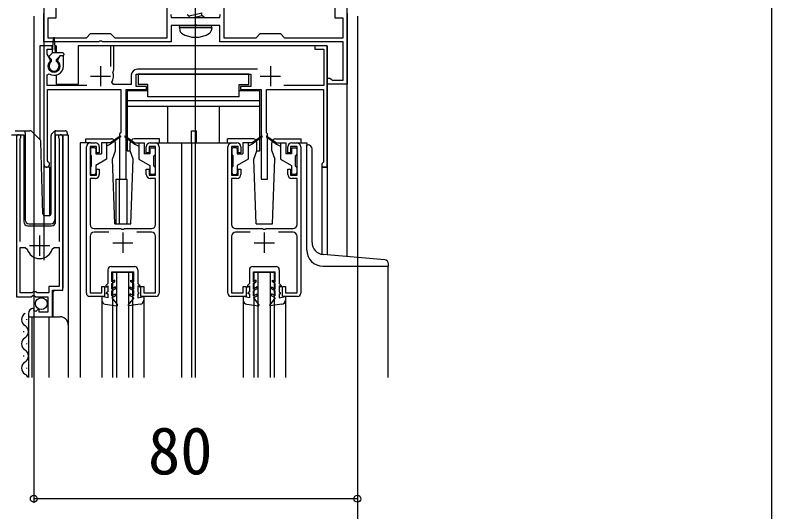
# Model space of a CAD drawing. Units: millimetres, scale not verified. Extents: x -700 to 700, y -1043 to 1037.
# Drawn here: x 512.9 to 700, y -331.4 to -208.6 of the extents above; entities that cross this region are included whole.
import ezdxf
from ezdxf.enums import TextEntityAlignment as Align

# ---------------------------------------------------------------- set-up
doc = ezdxf.new("R2010")
doc.units = ezdxf.units.MM
doc.header["$LTSCALE"] = 6
for name, color, linetype in [('0-3_YKK_11', 7, 'Continuous'), ('0-4_YKK_12', 2, 'Continuous'), ('0-5_YKK_13', 4, 'Continuous'), ('0-6_YKK_D', 6, 'Continuous'), ('0-7_YKK_ZWAK', 7, 'Continuous')]:
    doc.layers.add(name, color=color, linetype=linetype)
doc.styles.add('ＭＳ ゴシック', font='')
doc.styles.get('ＭＳ ゴシック').set_extended_font_data('MS Gothic')

msp = doc.modelspace()

# ---------------------------------------------------------------- linework, layer by layer
at = {"layer": '0-3_YKK_11'}
for p, q in [((534, -221.201), (534, -226.201)), ((572.828, -222.001), (543.1, -222.001)), ((576, -221.201), (576, -226.201)), ((531.5, -223.701), (536.5, -223.701)), ((573.5, -223.701), (578.5, -223.701)), ((530.5, -277.401), (530.5, -241.201)), ((531.5, -240.201), (532.7, -240.201)), ((546.3, -240.201), (547.5, -240.201)), ((548.5, -241.201), (548.5, -277.401)), ((565.5, -277.401), (565.5, -241.201)), ((566.5, -240.201), (567.7, -240.201)), ((581.3, -240.201), (582.5, -240.201)), ((583.5, -241.201), (583.5, -277.401)), ((518.951, -268.101), (518.951, -263.101)), ((536.01, -262.301), (532.4, -262.301)), ((539.5, -262.401), (539.5, -267.401)), ((546.6, -262.301), (542.99, -262.301)), ((571.01, -262.301), (567.4, -262.301)), ((574.5, -262.401), (574.5, -267.401)), ((581.6, -262.301), (577.99, -262.301)), ((516.451, -265.601), (521.451, -265.601)), ((537, -264.901), (542, -264.901)), ((572, -264.901), (577, -264.901))]:
    msp.add_line(p, q, dxfattribs=at)
for points in [[(522.95, -205.253), (522.95, -209.401), (521, -209.401), (521, -214.201), (530.5, -214.201), (531.5, -213.201), (536.5, -213.201), (537.5, -214.201), (550.5, -214.201), (550.5, -202.201)], [(564.5, -202.201), (564.5, -214.201), (572.5, -214.201), (573.5, -213.201), (578.5, -213.201), (579.5, -214.201), (594, -214.201), (594, -209.401), (592.05, -209.401), (592.05, -205.253)], [(594, -215.201), (563.5, -215.201), (563.5, -211.201), (557.958, -211.201), (557.775, -211.081), (557.225, -211.081), (557.042, -211.201), (551.5, -211.201), (551.5, -215.201), (534.458, -215.201), (534.275, -215.081), (533.725, -215.081), (533.542, -215.201), (520, -215.201), (520, -208.201)], [(551.5, -208.442), (551.38, -208.626), (551.5, -209.201), (563.5, -209.201), (563.62, -208.626), (563.5, -208.442)], [(595, -208.201), (595, -225.701), (590, -225.701), (590, -224.201), (590.7, -224.201), (590.996, -224.451), (591.292, -224.701), (594, -224.701), (594, -215.201)], [(521.544, -220.045), (521.613, -219.664), (520.8, -218.256), (520.8, -217.001), (522, -217.001), (522, -216.201), (520, -216.201), (520, -245.501)], [(521.05, -244.894), (520.9, -244.635), (520.9, -227.001), (539, -227.001), (539, -237.701), (538.7, -238.001), (538.7, -249.201), (540.3, -249.201), (540.3, -227.001), (545.4, -227.001), (545.4, -226.301), (542.8, -226.301), (542.8, -223.201), (571.2, -223.201), (571.2, -226.301), (568.6, -226.301), (568.6, -227.001), (573.7, -227.001), (573.7, -249.201), (575.3, -249.201), (575.3, -238.001), (575, -237.701), (575, -227.001), (589.1, -227.001), (589.1, -245.001), (588.9, -245.201), (588.7, -245.401), (588.7, -246.201), (590, -246.201), (590, -216.201), (587, -216.201), (587, -217.001), (589.2, -217.001), (589.2, -226.001), (579.286, -226.001)], [(537.039, -222.699), (537.162, -222.353), (537.3, -222.101), (537.3, -216.201), (536.5, -216.201), (536.5, -221.301)], [(524.8, -221.201), (524.8, -218.701), (523.943, -218.701), (523.387, -219.664), (523.456, -220.045)], [(530.601, -226.001), (520.8, -226.001), (520.8, -223.392), (521.262, -223.139)], [(541.6, -223.501), (541.6, -225.801), (537.173, -225.801), (536.821, -225.212)], [(513.201, -238.751), (513.201, -278.301), (516.832, -278.301), (517.373, -277.848), (517.701, -278.001), (518.001, -278.301), (521.001, -278.301), (521.001, -282.101), (518.801, -282.101), (518.801, -281.467), (518.554, -281.365), (517.977, -281.942), (517.509, -281.672), (517.594, -281.353), (517.383, -281.102)], [(514.151, -264.601), (514.151, -239.233), (514.204, -239.063)], [(516.201, -282.396), (516.201, -283.201), (522.101, -283.201), (522.101, -276.601), (524.701, -276.601), (524.701, -238.751)], [(523.698, -239.063), (523.751, -239.233), (523.751, -264.601)], [(533.7, -241.201), (533.7, -242.701), (533, -242.701), (533, -241.101), (531.4, -241.101), (531.4, -248.201), (533, -248.201), (533, -246.701), (533.7, -246.701), (533.7, -248.001)], [(545.3, -248.001), (545.3, -246.701), (546, -246.701), (546, -248.201), (547.6, -248.201), (547.6, -241.101), (546, -241.101), (546, -242.701), (545.3, -242.701), (545.3, -241.201)], [(568.7, -241.201), (568.7, -242.701), (568, -242.701), (568, -241.101), (566.4, -241.101), (566.4, -248.201), (568, -248.201), (568, -246.701), (568.7, -246.701), (568.7, -248.001)], [(580.3, -248.001), (580.3, -246.701), (581, -246.701), (581, -248.201), (582.6, -248.201), (582.6, -241.101), (581, -241.101), (581, -242.701), (580.3, -242.701), (580.3, -241.201)], [(532.7, -249.001), (531.4, -249.001), (531.4, -260.401)], [(547.6, -260.401), (547.6, -249.001), (546.3, -249.001)], [(567.7, -249.001), (566.4, -249.001), (566.4, -260.401)], [(582.6, -260.401), (582.6, -249.001), (581.3, -249.001)], [(532.4, -261.401), (539.042, -261.401), (539.225, -261.521), (539.775, -261.521), (539.958, -261.401), (546.6, -261.401)], [(567.4, -261.401), (574.042, -261.401), (574.225, -261.521), (574.775, -261.521), (574.958, -261.401), (581.6, -261.401)], [(531.4, -263.301), (531.4, -277.301), (534.3, -277.301), (534.3, -275.701), (535, -275.701), (535, -278.201), (531.3, -278.201)], [(547.7, -278.201), (544, -278.201), (544, -275.701), (544.7, -275.701), (544.7, -277.301), (547.6, -277.301), (547.6, -263.301)], [(566.4, -263.301), (566.4, -277.301), (569.3, -277.301), (569.3, -275.701), (570, -275.701), (570, -278.201), (566.3, -278.201)], [(582.7, -278.201), (579, -278.201), (579, -275.701), (579.7, -275.701), (579.7, -277.301), (582.6, -277.301), (582.6, -263.301)], [(514.151, -277.301), (514.151, -266.101), (515.389, -266.101), (515.87, -266.466)], [(522.032, -266.466), (522.513, -266.101), (523.751, -266.101), (523.751, -275.701), (521.201, -275.701), (521.201, -277.301), (518.301, -277.301), (518.001, -277.001), (517.401, -277.001), (517.101, -277.301), (514.151, -277.301)]]:
    msp.add_lwpolyline(points, dxfattribs=at)
for centre, radius, start, end in [((522.5, -221.201), 1.5, 129.59403, 50.40591), ((522.5, -221.201), 2.3, 237.42101, 0.00001), ((543.1, -223.501), 1.5, 90.00001, 179.99999), ((534, -223.701), 3.2, 331.82135, 18.23426), ((513.751, -238.751), 0.55, 325.43955, 179.99998), ((524.151, -238.751), 0.55, 0.00002, 214.56068), ((531.5, -241.201), 1, 90.00001, 179.99999), ((532.7, -241.201), 1, 0.00001, 89.99999), ((546.3, -241.201), 1, 90.00001, 179.99999), ((547.5, -241.201), 1, 0.00001, 89.99999), ((566.5, -241.201), 1, 90.00001, 179.99999), ((567.7, -241.201), 1, 0.00001, 89.99999), ((581.3, -241.201), 1, 90.00001, 179.99999), ((582.5, -241.201), 1, 0.00001, 89.99999), ((520.7, -245.501), 0.7, 180.00006, 60.00004), ((532.7, -248.001), 1, 270.00001, 359.99999), ((546.3, -248.001), 1, 180.00001, 269.99999), ((567.7, -248.001), 1, 270.00001, 359.99999), ((581.3, -248.001), 1, 180.00001, 269.99999), ((532.4, -260.401), 1, 180.00001, 269.99999), ((546.6, -260.401), 1, 270.00001, 359.99999), ((567.4, -260.401), 1, 180.00001, 269.99999), ((581.6, -260.401), 1, 270.00001, 359.99999), ((532.4, -263.301), 1, 90.00001, 179.99999), ((546.6, -263.301), 1, 0.00001, 89.99999), ((567.4, -263.301), 1, 90.00001, 179.99999), ((581.6, -263.301), 1, 0.00001, 89.99999), ((518.951, -265.601), 3.2, 195.68061, 269.99999), ((518.951, -265.601), 3.2, 270.00002, 344.3194), ((531.3, -277.401), 0.8, 180.00001, 269.99999), ((547.7, -277.401), 0.8, 270.00001, 359.99999), ((566.3, -277.401), 0.8, 180.00001, 269.99999), ((582.7, -277.401), 0.8, 270.00001, 359.99999), ((517.501, -282.396), 1.3, 95.2159, 180.00002)]:
    msp.add_arc(centre, radius, start, end, dxfattribs=at)
at = {"layer": '0-4_YKK_12'}
for p, q in [((557.5, -298.201), (557.5, 4.526)), ((520, -206.201), (520, -269.21)), ((595, -268.311), (595, -206.201)), ((519, -216.201), (519, -239.449)), ((522.22, -216.201), (519, -216.201)), ((520, -216.201), (520, -258.139)), ((523, -216.201), (522.78, -216.201)), ((523, -216.201), (523, -217.901)), ((590, -216.201), (528.5, -216.201)), ((528.5, -216.201), (528.5, -225.701)), ((590, -216.201), (590, -267.874)), ((523, -223.446), (523, -225.701)), ((523, -225.701), (528.5, -225.701)), ((556.5, -237.201), (557.7, -237.201)), ((556.5, -240.201), (556.5, -237.201)), ((557.7, -240.201), (557.7, -237.201)), ((512.001, -238.199), (515.001, -238.199)), ((513.201, -238.199), (513.201, -267.801)), ((515.001, -238.199), (515.001, -259.699)), ((522.901, -238.199), (526.001, -238.199)), ((522.901, -259.699), (522.901, -238.199)), ((524.701, -238.199), (524.701, -276.098)), ((526.001, -238.199), (526.001, -285.389)), ((531.5, -240.201), (529, -240.201)), ((529, -240.201), (529, -298.201)), ((547.5, -240.201), (566.5, -240.201)), ((554, -240.201), (554, -298.201)), ((556.5, -240.201), (556.5, -298.201)), ((582.5, -240.201), (585, -240.201)), ((585, -240.201), (585, -240.703)), ((521.4, -246.201), (520, -246.201)), ((521.4, -246.201), (521.4, -258.194)), ((588.7, -246.201), (588.7, -267.74)), ((590, -246.201), (588.7, -246.201)), ((537.8, -249.201), (537.8, -260.207)), ((537.8, -249.201), (540.5, -249.201)), ((538.6, -249.201), (538.6, -260.207)), ((540.5, -249.201), (540.5, -260.207)), ((516.001, -260.699), (521.901, -260.699)), ((605, -270.703), (605, -298.201)), ((537, -272.201), (542, -272.201)), ((537, -298.201), (537, -272.201)), ((538, -298.201), (538, -272.201)), ((541, -298.201), (541, -272.201)), ((542, -298.201), (542, -272.201)), ((572, -272.201), (577, -272.201)), ((572, -298.201), (572, -272.201)), ((573, -298.201), (573, -272.201)), ((576, -298.201), (576, -272.201)), ((577, -298.201), (577, -272.201)), ((534.3, -279.132), (534.3, -298.201)), ((544.7, -279.132), (544.7, -298.201)), ((569.3, -279.132), (569.3, -298.201)), ((579.7, -279.132), (579.7, -298.201)), ((516.201, -283.201), (524.001, -283.201)), ((516.201, -283.201), (516.201, -298.201)), ((517.001, -283.201), (517.001, -298.201)), ((521.201, -283.201), (521.201, -298.201)), ((526.001, -285.201), (526.001, -298.201))]:
    msp.add_line(p, q, dxfattribs=at)
msp.add_lwpolyline([(522.701, -276.601), (522.201, -277.101), (522.201, -283.201)], dxfattribs=at)
for centre, radius, start, end in [((516.001, -259.699), 1, 180, 270), ((521.901, -259.699), 1, 270, 0), ((524.001, -285.201), 2, 0, 90)]:
    msp.add_arc(centre, radius, start, end, dxfattribs=at)
at = {"layer": '0-5_YKK_13'}
for p, q in [((557.5, -215.101), (557.5, -180.201)), ((555.4, -208.451), (555.95, -208.768)), ((555.95, -208.768), (559.05, -208.068)), ((555.95, -209.201), (555.95, -208.768)), ((556.979, -209.201), (559.05, -208.733)), ((558.7, -209.201), (559.6, -209.051)), ((559.05, -208.733), (559.05, -208.068)), ((559.6, -209.051), (559.05, -208.733)), ((559.6, -209.151), (559.3, -209.201)), ((559.6, -209.151), (559.513, -209.201)), ((559.6, -209.151), (559.6, -209.051)), ((553.5, -211.701), (553.588, -211.201)), ((553.588, -211.201), (561.412, -211.201)), ((561.5, -211.701), (561.412, -211.201)), ((553.5, -211.701), (553.641, -212.503)), ((553.5, -211.701), (561.5, -211.701)), ((561.5, -211.701), (561.359, -212.503)), ((522.1, -217.901), (522.35, -214.34)), ((522.9, -217.901), (522.65, -214.34)), ((521.39, -218.689), (522.1, -217.901)), ((524.6, -217.901), (522.1, -217.901)), ((523.1, -219.601), (524, -218.701)), ((524.6, -218.701), (524, -218.701)), ((524.9, -218.201), (524.9, -218.401)), ((521.9, -219.601), (521.401, -219.102)), ((521.9, -220.104), (521.9, -219.601)), ((523.1, -220.104), (523.1, -219.601)), ((545.7, -225.801), (543.3, -225.801)), ((545.7, -228.801), (545.7, -225.801)), ((568.3, -228.801), (568.3, -225.801)), ((568.3, -225.801), (570.7, -225.801)), ((545.7, -227.301), (540.6, -227.301)), ((573.4, -227.301), (568.3, -227.301)), ((573.4, -242.201), (573.4, -227.301)), ((573.4, -229.801), (540.6, -229.801)), ((568.3, -228.801), (545.7, -228.801)), ((573.4, -231.201), (540.6, -231.201)), ((550.6, -240.201), (550.6, -231.201)), ((563.4, -240.201), (563.4, -231.201)), ((512.85, -237.199), (515.35, -237.199)), ((515.35, -237.199), (516.543, -237.199)), ((515.35, -237.699), (515.35, -237.199)), ((516.897, -237.346), (519.125, -239.574)), ((521.897, -238.053), (522.604, -237.346)), ((522.75, -237.492), (522.75, -237.244)), ((522.75, -237.907), (522.75, -237.492)), ((522.957, -237.199), (525.25, -237.199)), ((515.35, -237.699), (515.35, -259.199)), ((521.75, -257.717), (521.75, -238.407)), ((522.75, -259.2), (522.75, -237.907)), ((525.75, -237.699), (525.75, -238.199)), ((530.401, -239.207), (536.67, -239.207)), ((530.401, -240.207), (530.401, -239.207)), ((538.842, -238.52), (536.5, -240.201)), ((538.96, -238.681), (536.5, -240.501)), ((540.041, -238.681), (542.5, -240.501)), ((540.158, -238.52), (542.5, -240.201)), ((548.601, -239.207), (542.33, -239.207)), ((548.601, -240.207), (548.601, -239.207)), ((571.67, -239.207), (565.402, -239.207)), ((565.402, -240.207), (565.402, -239.207)), ((573.842, -238.52), (571.5, -240.201)), ((573.96, -238.681), (571.5, -240.501)), ((575.041, -238.681), (577.5, -240.501)), ((575.158, -238.52), (577.5, -240.201)), ((577.33, -239.207), (583.601, -239.207)), ((583.601, -240.207), (583.601, -239.207)), ((519.737, -257.713), (519.271, -239.915)), ((534.2, -240.201), (534.2, -242.901)), ((536.5, -240.201), (534.2, -240.201)), ((535.5, -240.201), (535.5, -244.201)), ((536.5, -240.501), (535.5, -241.001)), ((536.5, -240.201), (536.641, -240.397)), ((537.67, -242.207), (537.67, -240.207)), ((541.33, -242.207), (541.33, -240.207)), ((542.5, -240.201), (542.359, -240.397)), ((542.5, -240.201), (544.8, -240.201)), ((542.5, -240.501), (543.5, -241.001)), ((543.5, -240.201), (543.5, -244.201)), ((544.8, -240.201), (544.8, -242.901)), ((569.2, -240.201), (569.2, -242.901)), ((571.5, -240.201), (569.2, -240.201)), ((570.5, -240.201), (570.5, -244.201)), ((571.5, -240.501), (570.5, -241.001)), ((571.5, -240.201), (571.641, -240.397)), ((572.67, -242.207), (572.67, -240.207)), ((576.33, -242.207), (576.33, -240.207)), ((577.5, -240.201), (577.359, -240.397)), ((577.5, -240.201), (579.8, -240.201)), ((577.5, -240.501), (578.5, -241.001)), ((578.5, -240.201), (578.5, -244.201)), ((579.8, -240.201), (579.8, -242.901)), ((531.5, -241.701), (531.5, -243.101)), ((532.5, -241.401), (531.8, -241.401)), ((532.8, -241.701), (532.8, -242.901)), ((532.8, -242.901), (534.2, -242.901)), ((536.941, -244.209), (537.67, -242.207)), ((542.059, -244.209), (541.33, -242.207)), ((546.2, -242.901), (544.8, -242.901)), ((546.2, -241.701), (546.2, -242.901)), ((546.5, -241.401), (547.2, -241.401)), ((547.5, -241.701), (547.5, -243.101)), ((566.5, -241.701), (566.5, -243.101)), ((567.5, -241.401), (566.8, -241.401)), ((567.8, -241.701), (567.8, -242.901)), ((567.8, -242.901), (569.2, -242.901)), ((571.941, -244.209), (572.67, -242.207)), ((572.67, -242.201), (573.4, -242.201)), ((576.33, -242.207), (577.059, -244.209)), ((581.2, -242.901), (579.8, -242.901)), ((581.2, -241.701), (581.2, -242.901)), ((581.5, -241.401), (582.2, -241.401)), ((582.5, -241.701), (582.5, -243.101)), ((586.3, -264.801), (586.3, -241.703)), ((531.8, -246.001), (531.8, -243.401)), ((535.5, -244.201), (532.8, -245.76)), ((537.5, -260.207), (536.941, -244.209)), ((541.5, -260.207), (542.059, -244.209)), ((543.5, -244.201), (546.2, -245.76)), ((547.2, -246.001), (547.2, -243.401)), ((566.8, -246.001), (566.8, -243.401)), ((570.5, -244.201), (567.8, -245.76)), ((572.5, -260.207), (571.941, -244.209)), ((576.5, -260.207), (577.059, -244.209)), ((578.5, -244.201), (581.2, -245.76)), ((582.2, -246.001), (582.2, -243.401)), ((531.5, -246.301), (531.5, -247.701)), ((532.8, -245.76), (532.8, -247.701)), ((546.2, -245.76), (546.2, -247.701)), ((547.5, -246.301), (547.5, -247.701)), ((566.5, -246.301), (566.5, -247.701)), ((567.8, -245.76), (567.8, -247.701)), ((581.2, -245.76), (581.2, -247.701)), ((582.5, -246.301), (582.5, -247.701)), ((531.8, -248.001), (532.5, -248.001)), ((547.2, -248.001), (546.5, -248.001)), ((566.8, -248.001), (567.5, -248.001)), ((582.2, -248.001), (581.5, -248.001)), ((520.237, -258.199), (521.267, -258.199)), ((516.35, -260.199), (521.715, -260.199)), ((537.5, -260.207), (541.5, -260.207)), ((572.5, -260.207), (576.5, -260.207)), ((604.287, -269.123), (589.039, -267.79)), ((536.601, -270.8), (542.401, -270.806)), ((571.601, -270.8), (577.401, -270.806)), ((535.8, -271.6), (535.8, -275.007)), ((536.8, -274.545), (536.8, -272.1)), ((536.8, -272.1), (542.2, -272.106)), ((542.2, -274.545), (542.2, -272.106)), ((543.2, -271.606), (543.2, -275.007)), ((570.8, -271.6), (570.8, -275.007)), ((571.8, -274.545), (571.8, -272.1)), ((571.8, -272.1), (577.2, -272.106)), ((577.2, -274.545), (577.2, -272.106)), ((578.2, -271.606), (578.2, -275.007)), ((535.8, -275.007), (535.3, -275.507)), ((537.5, -274.141), (536.8, -274.545)), ((536.8, -275.007), (537.5, -274.603)), ((536.8, -276.345), (536.8, -275.007)), ((537.5, -274.603), (537.5, -274.141)), ((541.5, -274.141), (542.2, -274.545)), ((541.5, -274.603), (541.5, -274.141)), ((542.2, -275.007), (541.5, -274.603)), ((542.2, -276.345), (542.2, -275.007)), ((543.2, -275.007), (543.7, -275.507)), ((570.8, -275.007), (570.3, -275.507)), ((572.5, -274.141), (571.8, -274.545)), ((571.8, -275.007), (572.5, -274.603)), ((571.8, -276.345), (571.8, -275.007)), ((572.5, -274.603), (572.5, -274.141)), ((576.5, -274.141), (577.2, -274.545)), ((576.5, -274.603), (576.5, -274.141)), ((577.2, -275.007), (576.5, -274.603)), ((577.2, -276.345), (577.2, -275.007)), ((578.2, -275.007), (578.7, -275.507)), ((535.3, -275.507), (535.3, -275.873)), ((535.3, -275.873), (535.8, -275.585)), ((535.8, -275.585), (535.8, -277.007)), ((537.7, -275.826), (536.8, -276.345)), ((537.7, -276.287), (536.8, -276.807)), ((536.8, -278.045), (536.8, -276.807)), ((537.7, -276.287), (537.7, -275.826)), ((541.3, -275.826), (542.2, -276.345)), ((541.3, -276.287), (541.3, -275.826)), ((541.3, -276.287), (542.2, -276.807)), ((542.2, -278.045), (542.2, -276.807)), ((543.7, -275.873), (543.2, -275.584)), ((543.2, -275.584), (543.2, -277.007)), ((543.7, -275.507), (543.7, -275.873)), ((570.3, -275.507), (570.3, -275.873)), ((570.3, -275.873), (570.8, -275.585)), ((570.8, -275.585), (570.8, -277.007)), ((572.7, -275.826), (571.8, -276.345)), ((572.7, -276.288), (571.8, -276.807)), ((571.8, -278.045), (571.8, -276.807)), ((572.7, -276.288), (572.7, -275.826)), ((576.3, -275.826), (577.2, -276.345)), ((576.3, -276.287), (576.3, -275.826)), ((576.3, -276.287), (577.2, -276.807)), ((577.2, -278.045), (577.2, -276.807)), ((578.7, -275.873), (578.2, -275.585)), ((578.2, -275.585), (578.2, -277.007)), ((578.7, -275.507), (578.7, -275.873)), ((535.8, -277.007), (535.501, -277.307)), ((535.8, -277.507), (535.8, -278.507)), ((536.8, -278.045), (537.7, -277.525)), ((536.8, -278.507), (537.7, -277.987)), ((536.8, -278.507), (538.169, -280.265)), ((537.7, -277.987), (537.7, -277.525)), ((542.2, -278.507), (540.831, -280.265)), ((541.3, -277.987), (541.3, -277.525)), ((542.2, -278.045), (541.3, -277.525)), ((542.2, -278.507), (541.3, -277.987)), ((543.2, -277.007), (543.5, -277.307)), ((543.2, -277.507), (543.2, -278.507)), ((570.8, -277.007), (570.501, -277.307)), ((570.8, -277.507), (570.8, -278.507)), ((571.8, -278.045), (572.7, -277.526)), ((571.8, -278.507), (572.7, -277.987)), ((571.8, -278.507), (573.169, -280.265)), ((572.7, -277.987), (572.7, -277.526)), ((577.2, -278.507), (575.831, -280.265)), ((576.3, -277.987), (576.3, -277.525)), ((577.2, -278.045), (576.3, -277.525)), ((577.2, -278.507), (576.3, -277.987)), ((578.2, -277.007), (578.5, -277.307)), ((578.2, -277.507), (578.2, -278.507)), ((535.168, -280.123), (538.033, -280.506)), ((543.832, -280.123), (540.967, -280.506)), ((570.168, -280.123), (573.033, -280.506)), ((578.832, -280.123), (575.967, -280.506)), ((515.701, -283.796), (515.701, -283.996)), ((514.941, -286.796), (514.941, -286.996)), ((515.701, -289.796), (515.701, -289.996)), ((514.941, -292.796), (514.941, -292.996)), ((515.701, -295.796), (515.701, -295.996))]:
    msp.add_line(p, q, dxfattribs=at)
for points in [[(570.7, -225.801), (570.7, -223.201), (543.3, -223.201), (543.3, -225.801)], [(540.6, -227.301), (540.6, -242.201), (541.33, -242.201)], [(522.604, -237.346), (522.62, -237.33), (522.637, -237.316), (522.654, -237.302), (522.672, -237.289), (522.691, -237.276), (522.71, -237.265), (522.73, -237.254), (522.75, -237.244)], [(585, -266.703), (585, -240.703), (585.3, -240.703)], [(589, -270.703), (605.2, -270.703), (605.2, -270.119)], [(535.8, -278.507), (534.3, -278.207), (534.3, -279.132)], [(535.8, -277.507), (535.501, -277.507), (535.501, -277.307)], [(543.2, -277.507), (543.5, -277.507), (543.5, -277.307)], [(543.2, -278.507), (544.7, -278.207), (544.7, -279.132)], [(570.8, -278.507), (569.3, -278.207), (569.3, -279.132)], [(570.8, -277.507), (570.501, -277.507), (570.501, -277.307)], [(578.2, -277.507), (578.5, -277.507), (578.5, -277.307)], [(578.2, -278.507), (579.7, -278.207), (579.7, -279.132)]]:
    msp.add_lwpolyline(points, dxfattribs=at)
msp.add_circle((519.352, -279.951), 1.45, dxfattribs=at)
for centre, radius, start, end in [((554.528, -212.347), 0.9, 190, 237.94412), ((557.5, -207.601), 6.5, 237.94412, 302.05588), ((560.472, -212.347), 0.9, 302.05588, 350), ((522.5, -214.351), 0.15, 4.02199, 175.97804), ((521.613, -218.89), 0.3, 138.01099, 225.00089), ((524.6, -218.201), 0.3, 0, 90), ((524.6, -218.401), 0.3, 270, 0), ((522.5, -221.201), 1.25, 118.68621, 61.31597), ((516.543, -237.699), 0.5, 45, 90), ((522.957, -237.699), 0.5, 90, 114.4698), ((525.25, -237.699), 0.5, 0, 90), ((522.25, -238.407), 0.5, 135, 180), ((536.67, -240.207), 1, 359.98601, 90), ((538.9, -238.601), 0.1, 306.49524, 125.67669), ((540.1, -238.601), 0.1, 54.32331, 233.50476), ((542.33, -240.207), 1, 90.00612, 180), ((571.67, -240.207), 1, 359.98601, 90), ((573.9, -238.601), 0.1, 306.49524, 125.67669), ((575.1, -238.601), 0.1, 54.32331, 233.50476), ((577.33, -240.207), 1, 90.00612, 180), ((518.772, -239.928), 0.5, 1.5, 45), ((585.3, -241.703), 1, 0, 90), ((531.8, -241.701), 0.3, 90, 180), ((531.8, -243.101), 0.3, 180, 270), ((532.5, -241.701), 0.3, 0, 90), ((546.5, -241.701), 0.3, 90, 180), ((547.2, -241.701), 0.3, 0, 90), ((547.2, -243.101), 0.3, 270, 0), ((566.8, -241.701), 0.3, 90, 180), ((566.8, -243.101), 0.3, 180, 270), ((567.5, -241.701), 0.3, 0, 90), ((581.5, -241.701), 0.3, 90, 180), ((582.2, -241.701), 0.3, 0, 90), ((582.2, -243.101), 0.3, 270, 0), ((531.8, -246.301), 0.3, 90, 180), ((547.2, -246.301), 0.3, 0, 90), ((566.8, -246.301), 0.3, 90, 180), ((582.2, -246.301), 0.3, 0, 90), ((531.8, -247.701), 0.3, 180, 270), ((532.5, -247.701), 0.3, 270, 0), ((546.5, -247.701), 0.3, 180, 270), ((547.2, -247.701), 0.3, 270, 0), ((566.8, -247.701), 0.3, 180, 270), ((567.5, -247.701), 0.3, 270, 0), ((581.5, -247.701), 0.3, 180, 270), ((582.2, -247.701), 0.3, 270, 0), ((520.237, -257.699), 0.5, 181.5, 270), ((521.25, -257.717), 0.5, 272, 0), ((516.35, -259.199), 1, 180, 270), ((521.715, -259.199), 1, 270, 358), ((589.3, -264.801), 3, 180, 265.00133), ((589, -266.703), 4, 180, 270), ((604.2, -270.119), 1, 0, 85.00284), ((536.6, -271.6), 0.8, 89.94115, 180.0005), ((542.4, -271.606), 0.8, 0.0005, 89.94115), ((571.6, -271.6), 0.8, 89.94115, 180.0005), ((577.4, -271.606), 0.8, 0.0005, 89.94115), ((535.3, -279.132), 1, 179.99963, 262.39661), ((538.05, -280.357), 0.15, 263.45738, 37.90512), ((540.95, -280.357), 0.15, 142.09588, 276.54362), ((543.7, -279.132), 1, 277.60439, 0.00137), ((570.3, -279.132), 1, 179.99963, 262.39661), ((573.05, -280.357), 0.15, 263.45738, 37.90512), ((575.95, -280.357), 0.15, 142.09588, 276.54362), ((578.7, -279.132), 1, 277.60439, 0.00137), ((516.159, -283.896), 1.718, 119.19937, 240.80063), ((514.483, -286.896), 1.718, 299.19064, 60.80936), ((516.159, -289.896), 1.718, 119.19937, 240.80063), ((514.483, -292.896), 1.718, 299.19064, 60.80936), ((516.159, -295.896), 1.718, 119.19937, 240.80063), ((514.483, -298.896), 1.718, 23.87502, 60.80936)]:
    msp.add_arc(centre, radius, start, end, dxfattribs=at)
at = {"layer": '0-6_YKK_D'}
for p, q in [((517.5, -208.901), (517.5, -329.201)), ((597.5, -208.901), (597.5, -329.201)), ((597.5, -208.901), (597.5, -359.201)), ((597.5, -328.201), (517.5, -328.201))]:
    msp.add_line(p, q, dxfattribs=at)
for centre in [(517.5, -328.201), (597.5, -328.201)]:
    msp.add_circle(centre, 0.85, dxfattribs=at)
at = {"layer": '0-7_YKK_ZWAK'}
msp.add_lwpolyline([(-700, -1043.2), (700, -1043.2), (700, 996.8)], dxfattribs=at)

# ---------------------------------------------------------------- texts
at = {"layer": '0-6_YKK_D', "style": 'ＭＳ ゴシック'}
msp.add_text('80', height=11.73, dxfattribs=at).set_placement((545.727, -325.701), align=Align.BOTTOM_LEFT)

doc.saveas('drawing.dxf')
